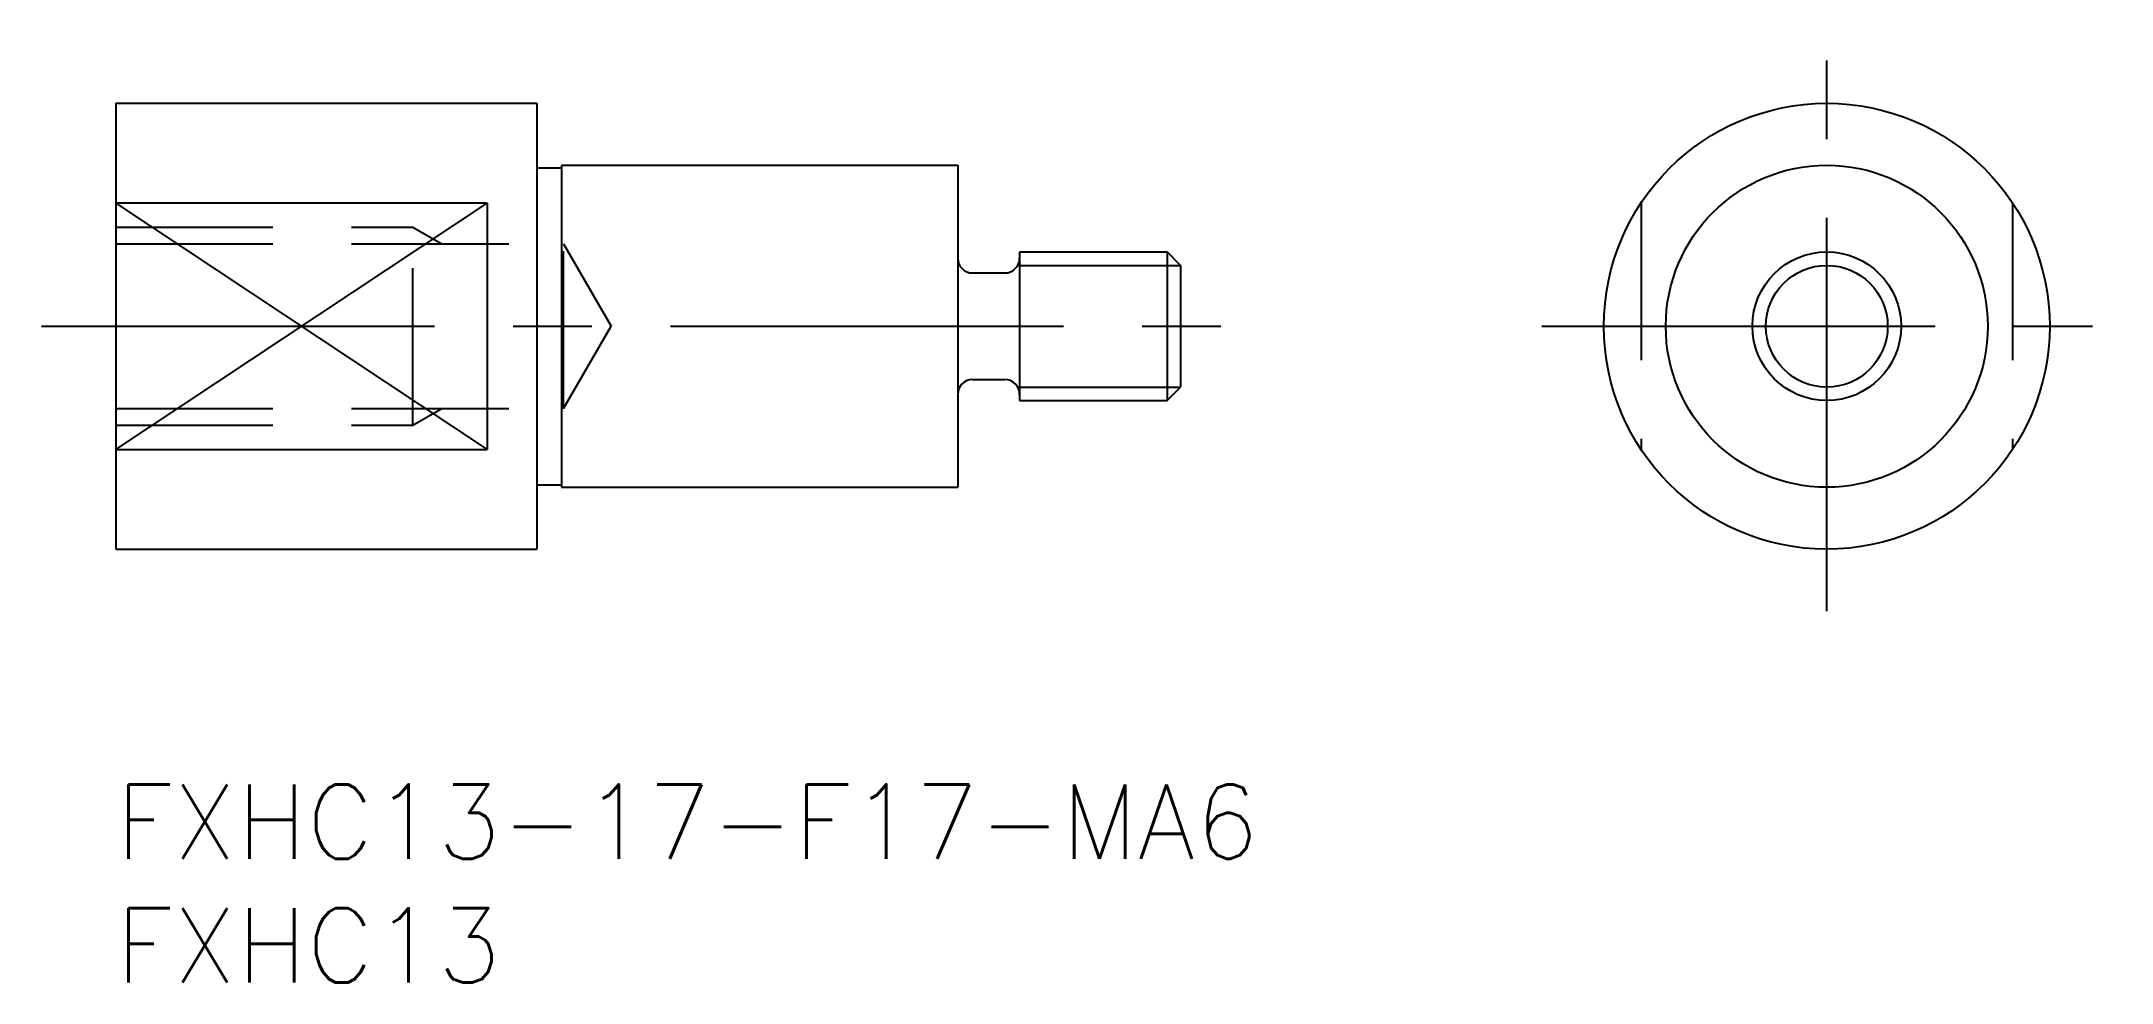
# Model space of a CAD drawing. Extents: x -3 to 80.6, y -8 to 30.
import ezdxf

# ---------------------------------------------------------------- set-up
doc = ezdxf.new("R2010")
doc.units = 0
doc.header["$LTSCALE"] = 0.5
doc.linetypes.add('CENTER', pattern=[50.8, 31.75, -6.35, 6.35, -6.35])
doc.linetypes.add('DASHED', pattern=[19.05, 12.7, -6.35])
doc.layers.get('0').update_dxf_attribs({"linetype": 'CONTINUOUS'})
for name, color, linetype in [('MSM_CENTER', 1, 'CENTER'), ('MSM_CONTINUOUS', 7, 'CONTINUOUS'), ('MSM_DASHED', 4, 'DASHED'), ('MSM_NARROW', 5, 'CONTINUOUS'), ('MSM_PART_NUMBER', 7, 'CONTINUOUS')]:
    doc.layers.add(name, color=color, linetype=linetype)
doc.styles.get("Standard").update_dxf_attribs({"font": 'txt.shx', "height": 3, "bigfont": 'bigfont.shx'})

# ---------------------------------------------------------------- blocks, each defined once
blk = doc.blocks.new('*U5')
at = {"layer": 'MSM_PART_NUMBER'}
blk.add_text('FXHC13-17-F17-MA6', height=3, dxfattribs=at).set_placement((0, -3))
blk = doc.blocks.new('*U6')
at = {"layer": 'MSM_PART_NUMBER'}
blk.add_text('FXHC13', height=3, dxfattribs=at).set_placement((0, -8))

msp = doc.modelspace()

# ---------------------------------------------------------------- linework, layer by layer
at = {"color": 7, "linetype": 'CONTINUOUS'}
for p, q in [((0, 27.5), (0, 9.5)), ((0, 27.5), (17, 27.5)), ((17, 27.5), (17, 9.5)), ((18, 25), (18, 12)), ((34, 25), (34, 12)), ((15, 23.475), (15, 13.525)), ((36.5, 21.5), (36.5, 15.5)), ((0, 9.5), (17, 9.5))]:
    msp.add_line(p, q, dxfattribs=at)
for radius in [9, 6.5]:
    msp.add_circle((69.091, 18.5), radius, dxfattribs=at)
at = {"layer": 'MSM_CENTER'}
for p, q in [((69.091, 7), (69.091, 30)), ((-3, 18.5), (46.201, 18.5)), ((57.591, 18.5), (80.591, 18.5))]:
    msp.add_line(p, q, dxfattribs=at)
at = {"layer": 'MSM_CONTINUOUS'}
for p, q in [((17, 24.9), (18, 24.9)), ((18, 25), (34, 25)), ((15, 23.475), (0, 23.475)), ((36.5, 21.5), (42.458, 21.5)), ((43, 20.959), (42.458, 21.5)), ((42.458, 21.5), (42.458, 15.5)), ((43, 20.959), (43, 16.042)), ((34.6, 20.65), (35.9, 20.65)), ((34.6, 16.35), (35.9, 16.35)), ((42.458, 15.5), (43, 16.042)), ((36.5, 15.5), (42.458, 15.5)), ((0, 13.525), (15, 13.525)), ((17, 12.1), (18, 12.1)), ((18, 12), (34, 12))]:
    msp.add_line(p, q, dxfattribs=at)
msp.add_circle((69.091, 18.5), 3, dxfattribs=at)
for centre, start, end in [((34.6, 21.25), 180, 270), ((35.9, 21.25), 270, 0), ((34.6, 15.75), 90, 180), ((35.9, 15.75), 0, 90)]:
    msp.add_arc(centre, 0.6, start, end, dxfattribs=at)
at = {"layer": 'MSM_DASHED'}
for p, q in [((61.591, 23.475), (61.591, 13.525)), ((76.591, 23.475), (76.591, 13.525)), ((0, 22.5), (12, 22.5)), ((0, 21.823), (18.081, 21.823)), ((12, 14.5), (12, 22.5)), ((12, 22.5), (13.172, 21.823)), ((18.081, 15.176), (18.081, 21.823)), ((18.081, 21.823), (20, 18.5)), ((18.081, 15.176), (20, 18.5)), ((0, 15.176), (18.081, 15.176)), ((12, 14.5), (13.172, 15.176)), ((0, 14.5), (12, 14.5))]:
    msp.add_line(p, q, dxfattribs=at)
at = {"layer": 'MSM_NARROW'}
for p, q in [((0, 23.475), (15, 13.525)), ((0, 13.525), (15, 23.475)), ((36.5, 20.959), (43, 20.959)), ((36.5, 16.042), (43, 16.042))]:
    msp.add_line(p, q, dxfattribs=at)
msp.add_circle((69.091, 18.5), 2.458, dxfattribs=at)

# ---------------------------------------------------------------- block references
at = {"layer": 'MSM_CONTINUOUS'}
for name in ['*U5', '*U6']:
    msp.add_blockref(name, (0, 0), dxfattribs=at)

doc.saveas('drawing.dxf')
